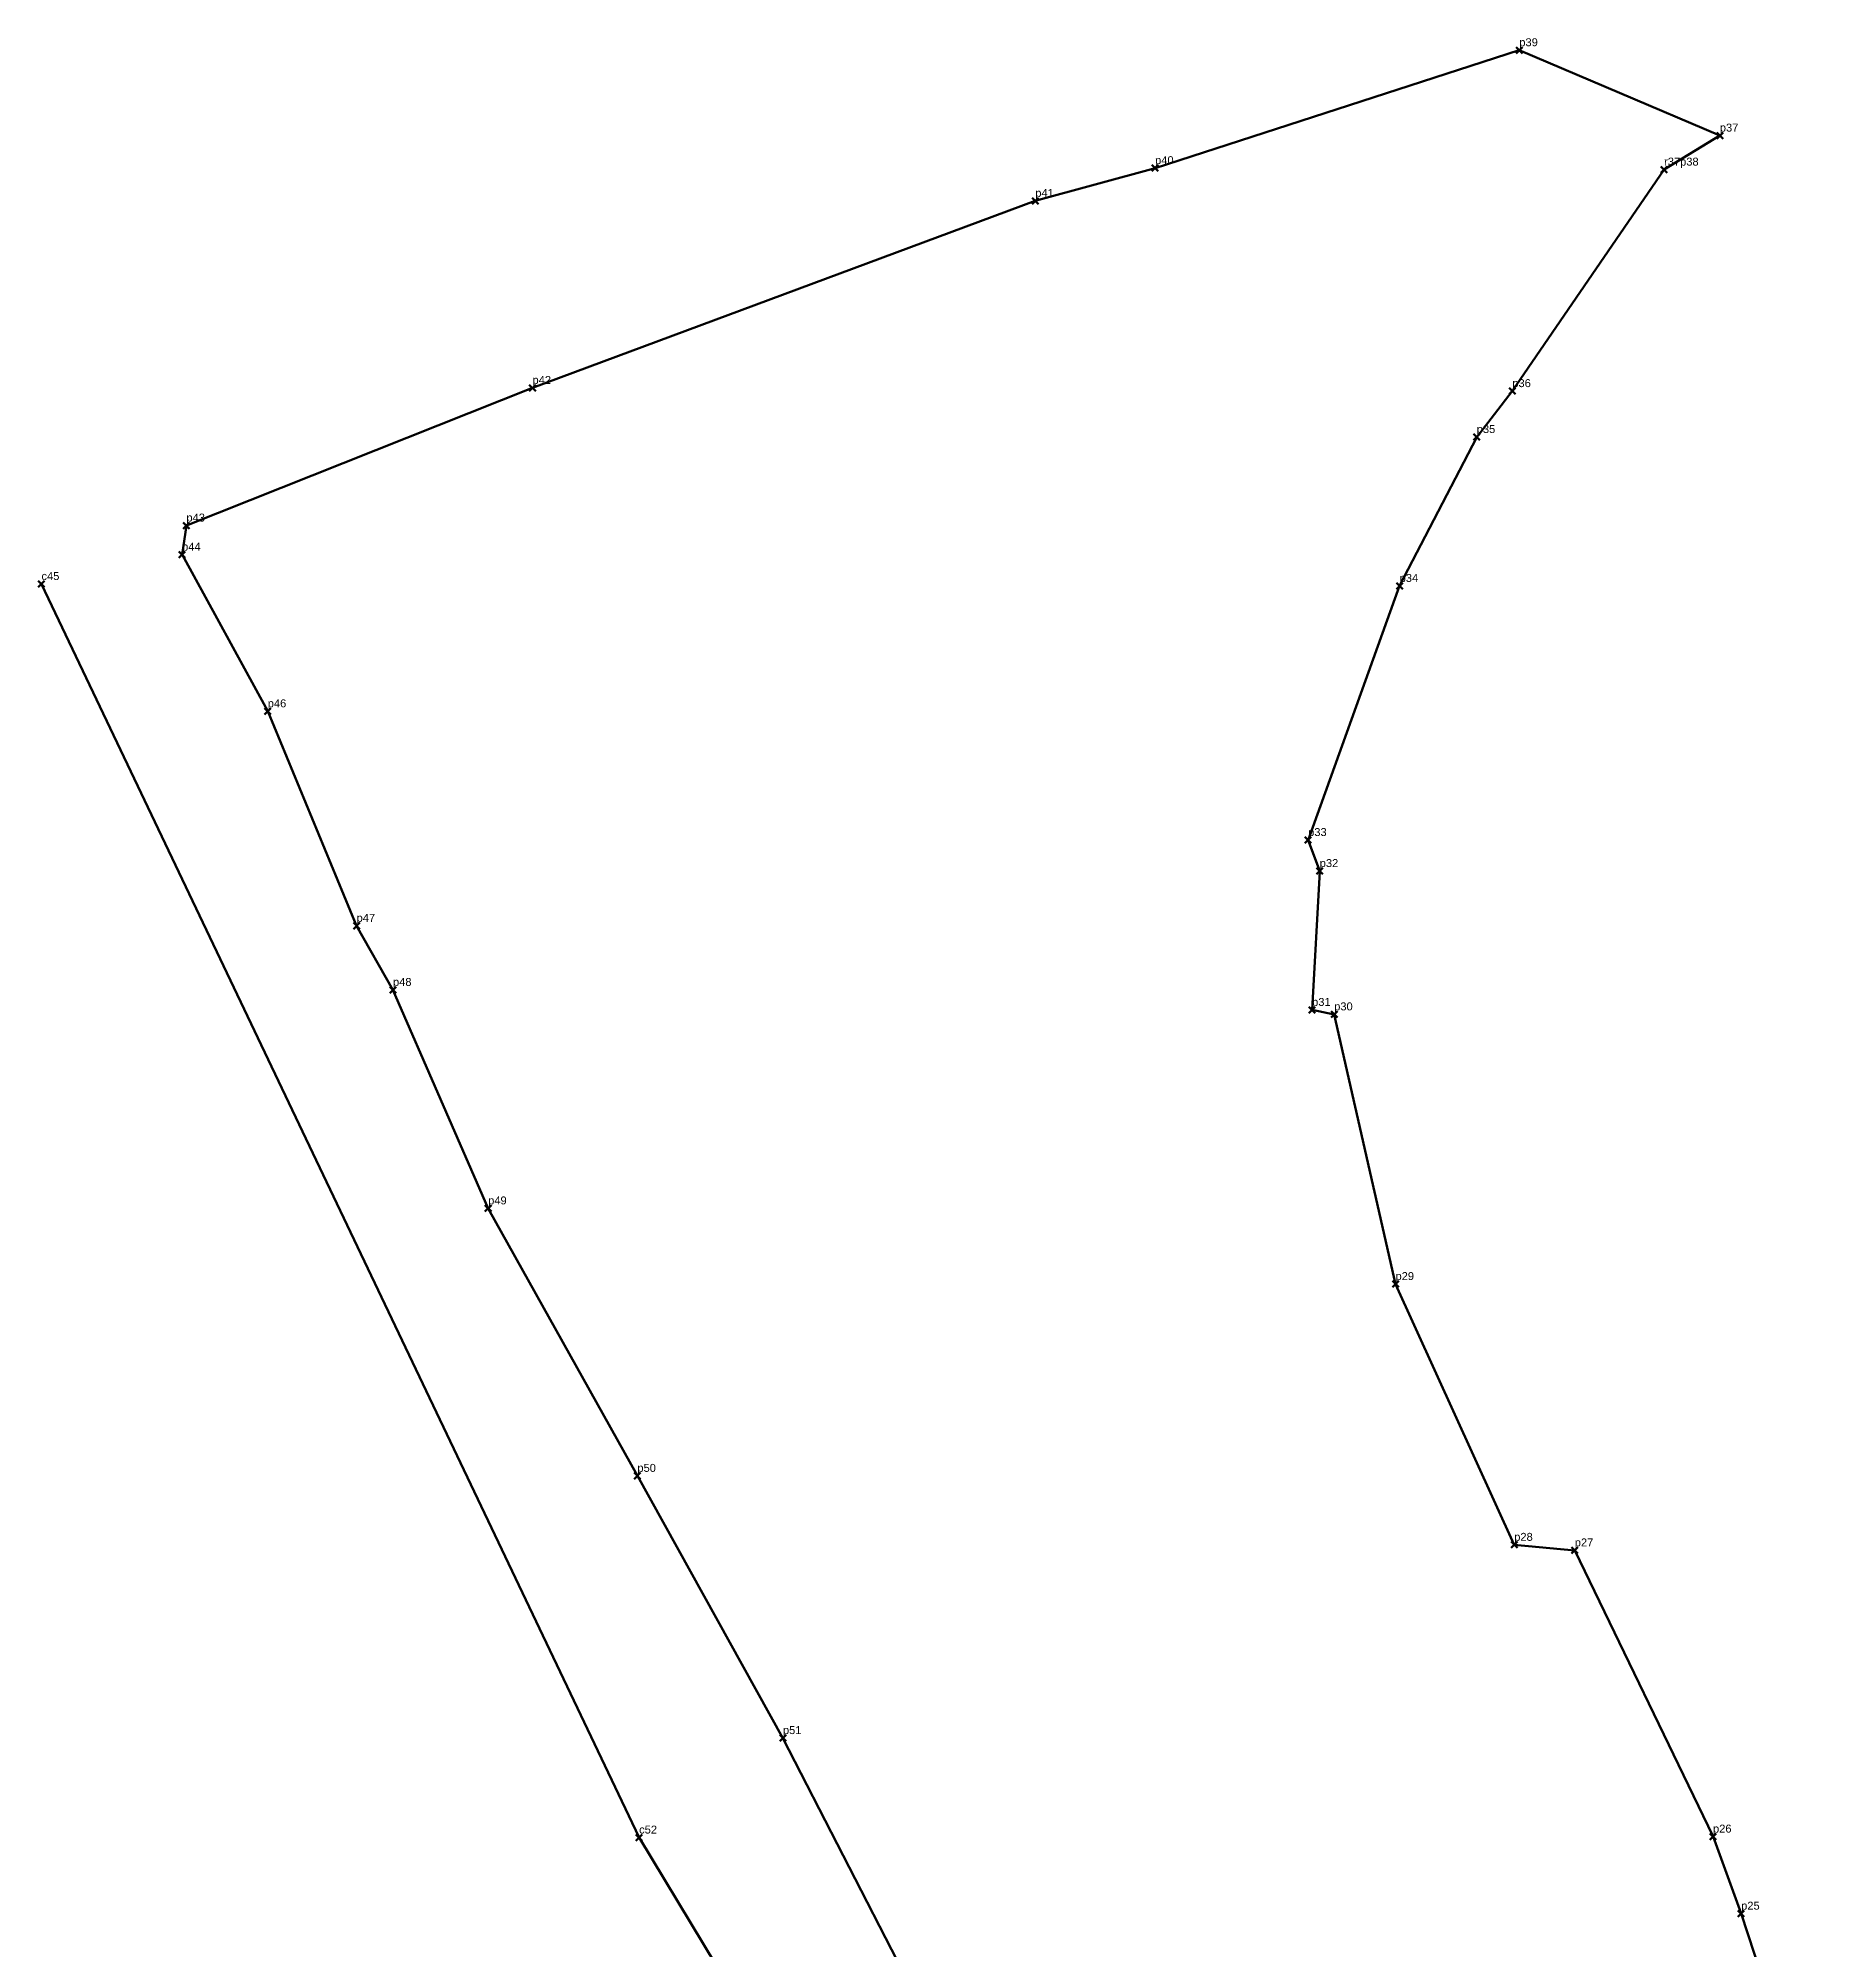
# Model space of a CAD drawing. Header units: millimetres. Extents: x 607904 to 608026, y 1321052 to 1321291.
# Drawn here: x 607904.2 to 608015.8, y 1321170.8 to 1321291.1 of the extents above; entities that cross this region are included whole.
import ezdxf

# ---------------------------------------------------------------- set-up
doc = ezdxf.new("R2010")
doc.units = ezdxf.units.MM
doc.header["$PDMODE"] = 3
doc.header["$PDSIZE"] = 0.2
doc.layers.get('0').update_dxf_attribs({"color": 1, "linetype": 'CONTINUOUS', "lineweight": 100})
doc.layers.add('Point', color=5, linetype='CONTINUOUS', lineweight=100)
doc.layers.add('Point_Name', color=1, linetype='CONTINUOUS', lineweight=100)
doc.styles.get("Standard").update_dxf_attribs({"font": 'arial.ttf', "width": 0.65})

msp = doc.modelspace()

# ---------------------------------------------------------------- linework, layer by layer
at = {"color": 2, "elevation": 169.44}
msp.add_lwpolyline([(608013.01, 1321167.94), (608011.33, 1321173.05), (608009.56, 1321177.9), (608000.86, 1321195.91), (607997.05, 1321196.26), (607989.58, 1321212.67), (607985.72, 1321229.64), (607984.33, 1321229.92), (607984.81, 1321238.66), (607984.08, 1321240.61), (607989.84, 1321256.6), (607994.69, 1321265.97), (607996.93, 1321268.86), (608006.48, 1321282.8), (608009.99, 1321284.94), (607997.37, 1321290.31), (607974.45, 1321282.89), (607966.91, 1321280.83), (607935.27, 1321269.06), (607913.49, 1321260.4), (607913.22, 1321258.57), (607913.22, 1321258.57), (607918.61, 1321248.71), (607924.2, 1321235.21), (607926.49, 1321231.18), (607932.48, 1321217.43), (607941.87, 1321200.6), (607951.03, 1321184.1), (607962.41, 1321161.94)], dxfattribs=at)
at = {"color": 6, "elevation": 161.56}
for points in [[(607913.22, 1321258.57), (607913.49, 1321260.4), (607935.27, 1321269.06), (607966.91, 1321280.83), (607974.45, 1321282.89), (607997.37, 1321290.31), (608009.99, 1321284.94), (608006.48, 1321282.8), (607996.93, 1321268.86), (607994.69, 1321265.97), (607989.84, 1321256.6), (607984.08, 1321240.61), (607984.81, 1321238.66), (607984.33, 1321229.92), (607985.72, 1321229.64), (607989.58, 1321212.67), (607997.05, 1321196.26), (608000.86, 1321195.91), (608009.56, 1321177.9), (608011.33, 1321173.05), (608013.01, 1321167.94)], [(607962.41, 1321161.94), (607951.03, 1321184.1), (607941.87, 1321200.6), (607932.48, 1321217.43), (607926.49, 1321231.18), (607924.2, 1321235.21), (607918.61, 1321248.71), (607913.22, 1321258.57)]]:
    msp.add_lwpolyline(points, dxfattribs=at)
at = {"color": 3, "elevation": 161.55}
msp.add_lwpolyline([(607904.37, 1321256.72), (607941.98, 1321177.84), (607954.13, 1321157.7), (607964.88, 1321138.49), (607974.38, 1321121.18), (607989.07, 1321094.14), (607995.85, 1321080.7), (607999.65, 1321075.48), (608015.77, 1321052.05)], dxfattribs=at)
at = {"layer": 'Point'}
for p in [(607997.37, 1321290.31, 158.12), (608009.99, 1321284.94, 160.64), (607974.45, 1321282.89, 158.46), (608006.48, 1321282.8, 160.03), (607966.91, 1321280.83, 158.59), (607935.27, 1321269.06, 160.97), (607996.93, 1321268.86, 161.67), (607994.69, 1321265.97, 161.96), (607913.49, 1321260.4, 162.17), (607913.22, 1321258.57, 161.56), (607904.37, 1321256.72, 161.55), (607989.84, 1321256.6, 160.65), (607918.61, 1321248.71, 165.2), (607984.08, 1321240.61, 166.08), (607984.81, 1321238.66, 169.22), (607924.2, 1321235.21, 161.16), (607926.49, 1321231.18, 160.27), (607984.33, 1321229.92, 170.01), (607985.72, 1321229.64, 171.91), (607932.48, 1321217.43, 161.09), (607989.58, 1321212.67, 167.53), (607941.87, 1321200.6, 163.73), (607997.05, 1321196.26, 173.7), (608000.86, 1321195.91, 160.87), (607951.03, 1321184.1, 166.53), (607941.98, 1321177.84, 166.29), (608009.56, 1321177.9, 166.72), (608011.33, 1321173.05, 167.93)]:
    msp.add_point(p, dxfattribs=at)

# ---------------------------------------------------------------- texts
at = {"layer": 'Point_Name'}
for s, p in [('p39', (607997.37, 1321290.56)), ('p37', (608009.99, 1321285.19)), ('p40', (607974.45, 1321283.14)), ('r37p38', (608006.48, 1321283.05)), ('p41', (607966.91, 1321281.08)), ('p42', (607935.27, 1321269.31)), ('p36', (607996.93, 1321269.11)), ('p35', (607994.69, 1321266.22)), ('p43', (607913.49, 1321260.65)), ('p44', (607913.22, 1321258.82)), ('c45', (607904.37, 1321256.97)), ('p34', (607989.84, 1321256.85)), ('p46', (607918.61, 1321248.96)), ('p33', (607984.08, 1321240.86)), ('p32', (607984.81, 1321238.91)), ('p47', (607924.2, 1321235.46)), ('p48', (607926.49, 1321231.43)), ('p31', (607984.33, 1321230.17)), ('p30', (607985.72, 1321229.89)), ('p49', (607932.48, 1321217.68)), ('p29', (607989.58, 1321212.92)), ('p50', (607941.87, 1321200.85)), ('p28', (607997.05, 1321196.51)), ('p27', (608000.86, 1321196.16)), ('p51', (607951.03, 1321184.35)), ('c52', (607941.98, 1321178.09)), ('p26', (608009.56, 1321178.15)), ('p25', (608011.33, 1321173.3))]:
    msp.add_text(s, height=0.5, dxfattribs=at).set_placement(p)

doc.saveas('drawing.dxf')
